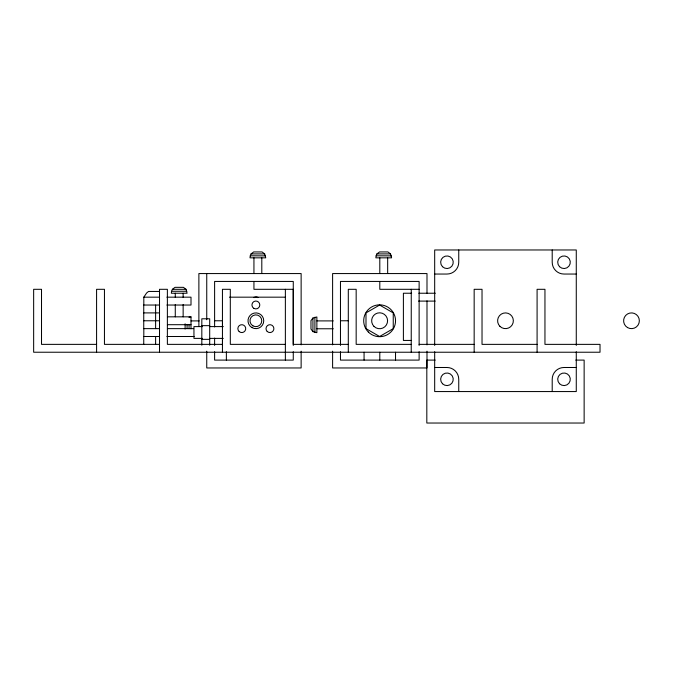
<?xml version="1.0" encoding="UTF-8"?>
<svg xmlns="http://www.w3.org/2000/svg" width="673" height="673" viewBox="0 0 673 673"><rect width="100%" height="100%" fill="white"/><g stroke="black" fill="none" stroke-linecap="round" stroke-linejoin="round"><path stroke-width="1.01" d="M379.799 273.23L379.799 257.835M387.665 273.23L387.665 257.835M171.581 291.266L171.346 293.235L187.077 293.235L186.026 289.306L183.401 287.337L175.022 287.337L172.397 289.306L171.581 291.266L186.842 291.266M250.247 255.875L250.003 257.835L265.742 257.835L264.682 253.906L262.066 251.938L253.679 251.938L251.063 253.906L250.272 255.799L265.507 255.875M376.106 255.875L375.862 257.835L391.602 257.835L390.542 253.906L387.926 251.938L379.547 251.938L376.922 253.906L376.131 255.799L391.366 255.875M143.812 305.037L143.812 297.172L146.588 293.033L148.523 291.451L159.551 291.451M312.937 318.026L310.968 320.642L310.968 329.021L312.937 331.646L316.874 332.698L316.874 316.966L312.937 318.026L312.937 331.646M188.97 317.235L191.006 316.966M253.839 297.365L255.875 297.096A7.866 7.866 0 0 1 257.91 297.365M253.898 297.592L255.875 297.331A7.63 7.63 0 0 1 257.843 297.592M251.063 253.906L264.682 253.906M376.922 253.906L390.542 253.906M434.682 274.046L446.948 274.046A11.803 11.803 0 0 0 458.75 262.243L458.75 249.969M576.273 274.046L563.999 274.046A11.803 11.803 0 0 1 552.205 262.243L552.205 249.969M172.397 289.306L186.026 289.306M419.094 289.306L379.799 289.306L379.799 281.44M411.64 293.235L403.396 293.235L403.396 340.437L411.262 340.437M418.85 293.235L435.33 293.235M143.812 297.172L159.543 297.172M166.887 297.172L191.006 297.172L191.006 305.037L166.887 305.037M229.476 297.172L285.369 297.172M418.556 301.1L435.212 301.1M159.568 305.037L143.744 305.037L143.744 328.634L159.568 328.634M143.744 312.903L159.568 312.903M167.409 316.832L191.006 316.832L191.006 328.769M143.744 320.769L159.568 320.769M214.611 320.769L222.477 320.769L222.477 327.061M340.471 320.769L348.336 320.769M191.006 320.903L199.216 320.903M316.874 320.903L333.286 320.903M167.409 324.697L191.006 324.697M201.824 325.648L209.69 325.648M202.346 326.598L193.95 326.598L193.95 338.393L202.346 338.393M209.69 326.598L223.318 326.598M167.712 328.634L193.681 328.634M316.874 328.769L333.286 328.769M159.568 336.5L143.744 336.5L143.744 344.366M166.887 336.5L194.152 336.5M209.69 338.393L223.318 338.393M201.824 339.352L209.69 339.352M96.584 344.366L41.516 344.366L41.516 289.306L33.65 289.306L33.65 352.231L600.022 352.231L600.022 344.366L544.953 344.366L544.953 289.306L537.088 289.306L537.088 352.231M159.568 344.366L104.45 344.366L104.45 289.306L96.584 289.306L96.584 352.231M222.443 344.366L167.375 344.366L167.375 289.306L159.509 289.306L159.509 352.231M285.369 344.366L230.309 344.366L230.309 289.306L222.443 289.306L222.443 352.231M348.303 344.366L293.235 344.366L293.235 289.306L253.94 289.306L253.94 281.44M411.228 344.366L356.168 344.366L356.168 289.306L348.303 289.306L348.303 352.231M419.094 344.366L474.162 344.366M537.088 344.366L482.028 344.366L482.028 289.306L474.162 289.306L474.162 352.231M435.204 360.097L426.817 360.097L426.817 423.031L584.139 423.031L584.139 360.097L575.751 360.097M434.682 367.492L446.948 367.492A11.803 11.803 0 0 1 458.75 379.294L458.75 391.56M576.273 367.492L563.999 367.492A11.803 11.803 0 0 0 552.205 379.294L552.205 391.56M576.273 345.417L576.273 249.969L434.682 249.969L434.682 345.417M576.273 351.71L576.273 391.56L434.682 391.56L434.682 351.71M426.993 293.495L426.993 273.566L332.605 273.566L332.605 344.887M426.993 300.839L426.993 344.887M426.993 351.18L426.993 367.963L332.605 367.963L332.605 351.18M419.128 345.417L419.128 281.44L340.471 281.44L340.471 345.417M419.128 351.71L419.128 360.097L340.471 360.097L340.471 351.71M411.262 289.306L411.228 352.231M395.531 352.231L395.531 360.097M379.799 352.231L379.799 360.097M364.068 352.231L364.068 360.097M314.905 317.202L314.905 332.462M301.134 344.887L301.134 273.566L198.88 273.566L198.88 326.556M301.134 351.18L301.134 367.963L206.746 367.963L206.746 351.18M293.268 345.417L293.268 281.44L214.611 281.44L214.611 326.977M293.268 351.71L293.268 360.097L214.611 360.097L214.611 351.71M285.369 289.306L285.369 360.097M261.805 257.835L261.805 273.23M253.94 257.835L253.94 273.23M226.372 351.71L226.372 360.097M222.477 338.595L222.477 344.887M214.611 338.073L214.611 345.417M209.69 345.224L209.69 318.792L201.824 318.792L201.824 345.224M206.746 273.566L206.746 319.717M189.046 324.832L189.046 328.651M187.077 324.832L187.077 328.231M185.109 323.789L185.109 329.021M183.14 293.235L183.14 297.34M183.14 304.524L183.14 316.832M175.274 293.235L175.274 297.34M175.274 304.524L175.274 316.832M155.614 305.037L155.614 328.634M155.614 336.5L155.614 344.366M143.812 328.634L143.812 336.5M379.614 305.037L365.994 312.903L365.994 328.634L379.614 336.5L393.242 328.634L393.242 312.903L379.614 305.037M559.549 383.745A6.293 6.293 0 0 0 570.081 380.918A6.293 6.293 0 0 0 562.376 373.212A6.293 6.293 0 0 0 559.549 383.745M442.498 383.745A6.293 6.293 0 0 0 453.03 380.918A6.293 6.293 0 0 0 445.324 373.212A6.293 6.293 0 0 0 442.498 383.745M499.913 326.329A7.866 7.866 0 0 0 513.078 322.804A7.866 7.866 0 0 0 503.438 313.172A7.866 7.866 0 0 0 499.913 326.329M559.549 266.693A6.293 6.293 0 0 0 570.081 263.875A6.293 6.293 0 0 0 562.376 256.161A6.293 6.293 0 0 0 559.549 266.693M442.498 266.693A6.293 6.293 0 0 0 453.03 263.875A6.293 6.293 0 0 0 445.324 256.161A6.293 6.293 0 0 0 442.498 266.693M373.986 326.397A7.967 7.967 0 0 0 387.312 322.83A7.967 7.967 0 0 0 377.553 313.071A7.967 7.967 0 0 0 373.986 326.397M368.35 332.033A15.933 15.933 0 0 0 395.001 324.891A15.933 15.933 0 0 0 375.492 305.382A15.933 15.933 0 0 0 368.35 332.033M239.167 331.57A3.937 3.937 0 0 0 245.645 329.434A3.937 3.937 0 0 0 240.555 324.899A3.937 3.937 0 0 0 239.167 331.57M252.922 325.875A5.897 5.897 0 0 0 261.772 320.769A5.897 5.897 0 0 0 252.922 315.662A5.897 5.897 0 0 0 252.922 325.875M251.938 327.583A7.866 7.866 0 0 0 263.74 320.769A7.866 7.866 0 0 0 251.938 313.954A7.866 7.866 0 0 0 251.938 327.583M253.906 308.369A3.937 3.937 0 0 0 259.803 304.962A3.937 3.937 0 0 0 253.906 301.563A3.937 3.937 0 0 0 253.906 308.369M267.173 331.419A3.937 3.937 0 0 0 273.751 329.652A3.937 3.937 0 0 0 268.931 324.832A3.937 3.937 0 0 0 267.173 331.419M627.547 327.583A7.866 7.866 0 0 0 639.35 320.769A7.866 7.866 0 0 0 627.547 313.954A7.866 7.866 0 0 0 627.547 327.583"/></g></svg>
